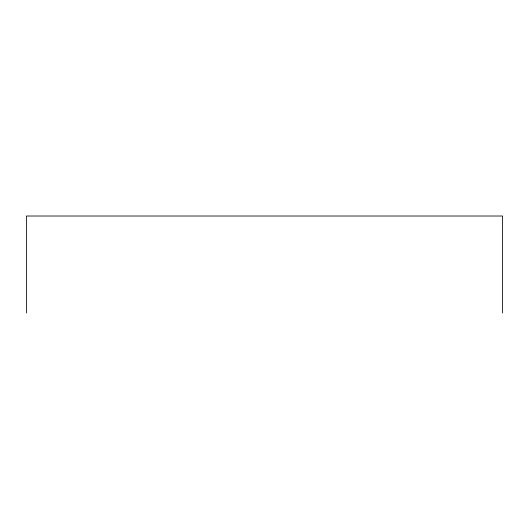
<?xml version="1.0" encoding="UTF-8"?>
<svg xmlns="http://www.w3.org/2000/svg" width="529" height="529" viewBox="0 0 529 529"><rect width="100%" height="100%" fill="white"/><g stroke="black" fill="none" stroke-linecap="round" stroke-linejoin="round"><path stroke-width="0.79" d="M502.55 312.983L502.55 216.017L26.45 216.017L26.45 312.983"/></g></svg>
